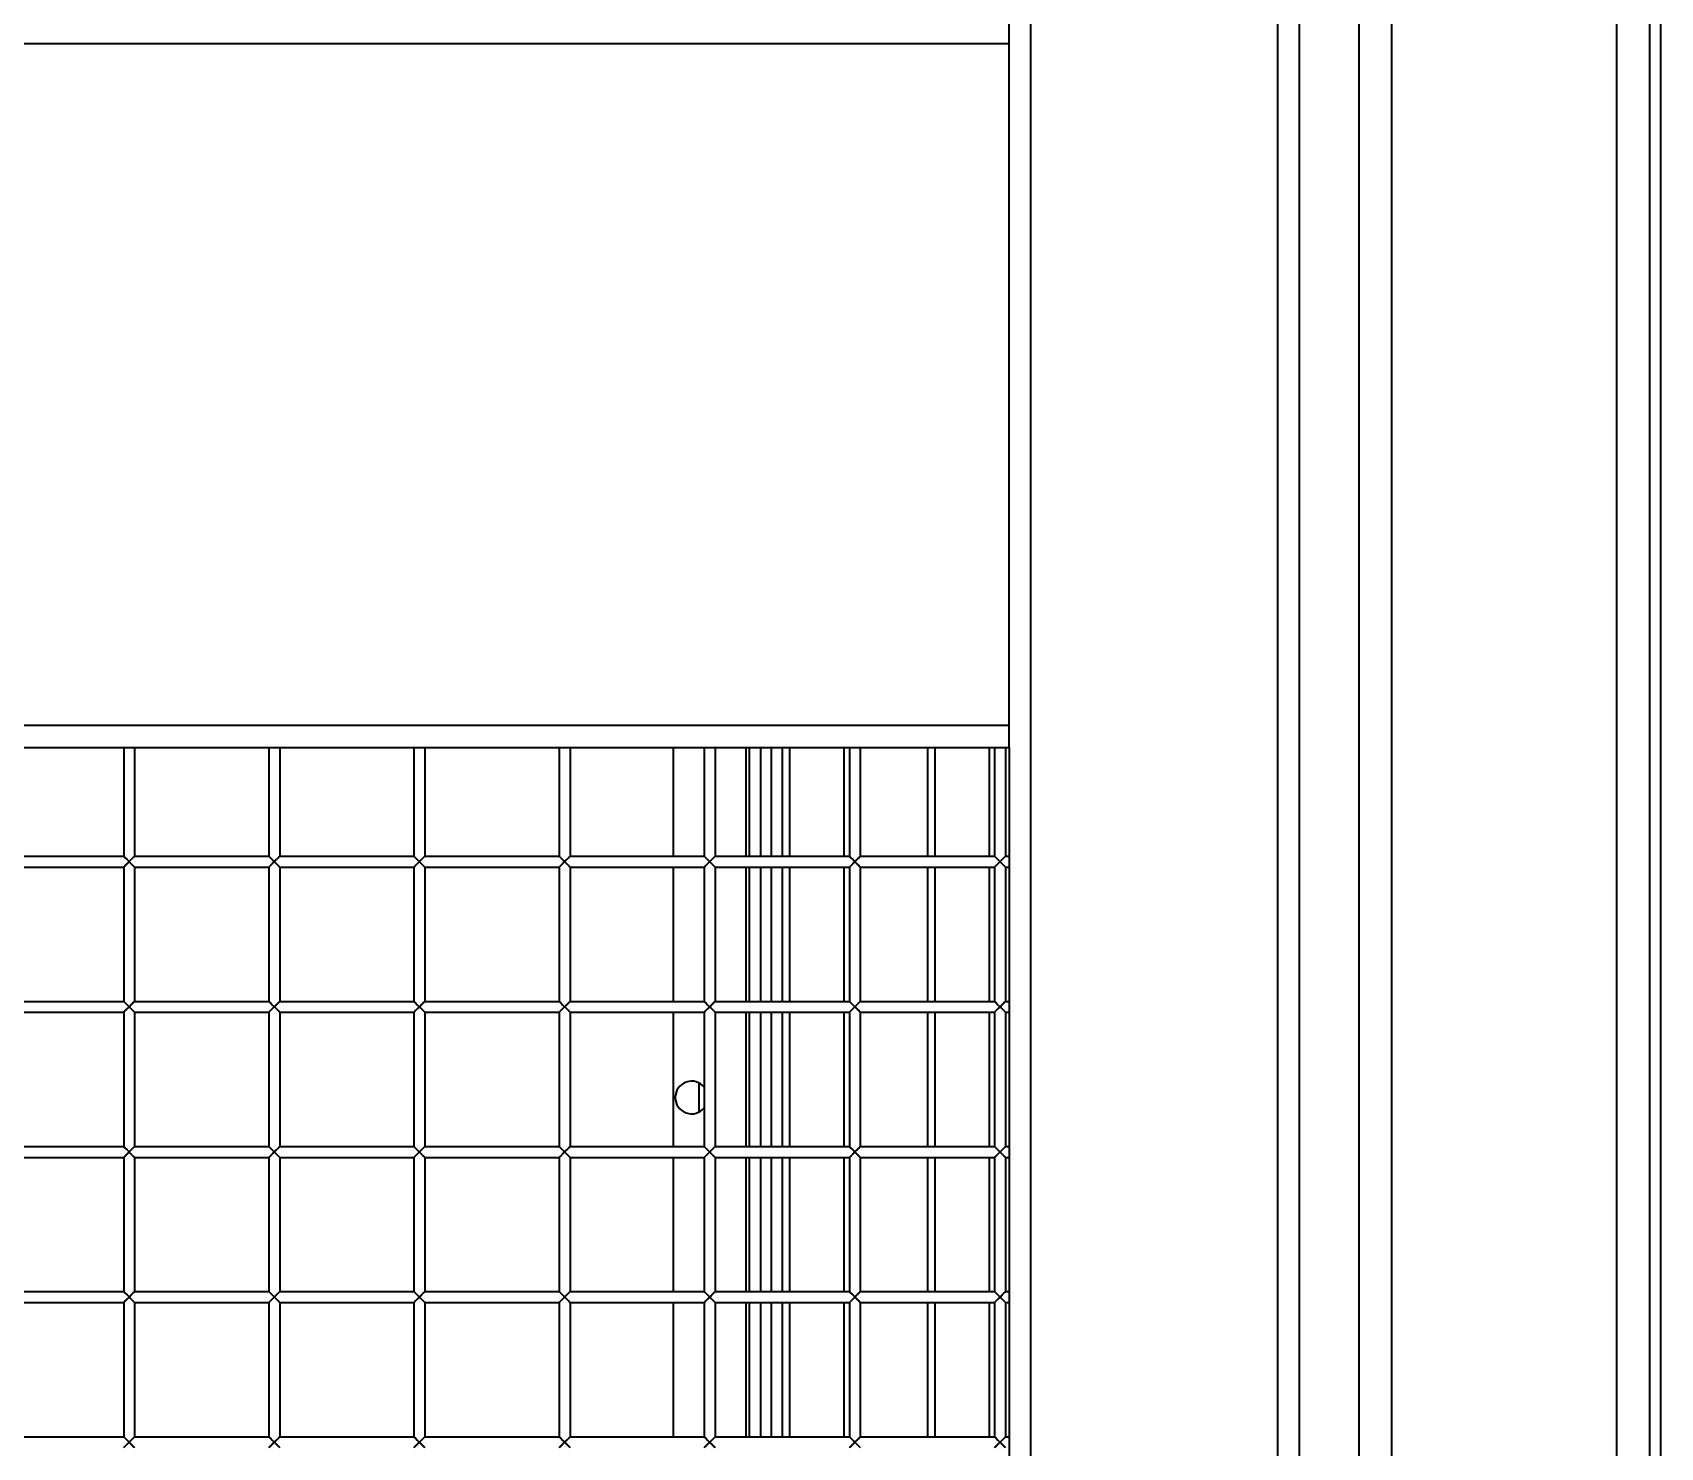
# Model space of a CAD drawing. Header units: millimetres. Extents: x 32496 to 166256, y 3504 to 23939.
# Drawn here: x 47386 to 47834.6, y 16169.9 to 16559.8 of the extents above; entities that cross this region are included whole.
import ezdxf

# ---------------------------------------------------------------- set-up
doc = ezdxf.new("R2010")
doc.units = ezdxf.units.MM
doc.layers.get('0').update_dxf_attribs({"lineweight": 35})

msp = doc.modelspace()

# ---------------------------------------------------------------- linework, layer by layer
at = {"linetype": 'Continuous'}
for p, q in [((47822.64, 15203.349), (47822.64, 17722.349)), ((47831.64, 17722.349), (47831.64, 15203.349)), ((47834.64, 17722.349), (47834.64, 15203.349)), ((47661.14, 16141.467), (47661.14, 16784.23)), ((47729.14, 16775.349), (47729.14, 16150.349)), ((47735.14, 16150.349), (47735.14, 16775.349)), ((47751.64, 16150.349), (47751.64, 16775.349)), ((47760.64, 16150.349), (47760.64, 16775.349)), ((47655.14, 16362.849), (47655.14, 16562.849)), ((47029.14, 16556.849), (47655.14, 16556.849)), ((47655.14, 16368.849), (47029.14, 16368.849)), ((47029.14, 16362.849), (47655.14, 16362.849)), ((47411.14, 16362.849), (47411.14, 16332.849)), ((47414.14, 16362.849), (47414.14, 16332.849)), ((47451.14, 16362.849), (47451.14, 16332.849)), ((47454.14, 16362.849), (47454.14, 16332.849)), ((47491.14, 16362.849), (47491.14, 16332.849)), ((47494.14, 16362.849), (47494.14, 16332.849)), ((47531.14, 16362.849), (47531.14, 16332.849)), ((47534.14, 16362.849), (47534.14, 16332.849)), ((47562.64, 16332.849), (47562.64, 16362.849)), ((47571.14, 16362.849), (47571.14, 16332.849)), ((47574.14, 16362.849), (47574.14, 16332.849)), ((47582.64, 16332.849), (47582.64, 16362.849)), ((47583.64, 16332.849), (47583.64, 16362.849)), ((47586.64, 16362.849), (47586.64, 16332.849)), ((47589.64, 16332.849), (47589.64, 16362.849)), ((47592.64, 16362.849), (47592.64, 16332.849)), ((47594.64, 16362.849), (47594.64, 16332.849)), ((47609.64, 16362.849), (47609.64, 16332.849)), ((47611.14, 16362.849), (47611.14, 16332.849)), ((47614.14, 16362.849), (47614.14, 16332.849)), ((47632.64, 16362.849), (47632.64, 16332.849)), ((47634.64, 16362.849), (47634.64, 16332.849)), ((47649.64, 16362.849), (47649.64, 16332.849)), ((47651.14, 16362.849), (47651.14, 16332.849)), ((47654.14, 16362.849), (47654.14, 16332.849)), ((47655.14, 16362.849), (47655.14, 16140.326)), ((47374.14, 16332.849), (47411.14, 16332.849)), ((47374.14, 16329.849), (47411.14, 16329.849)), ((47411.14, 16332.849), (47414.14, 16329.849)), ((47411.14, 16329.849), (47414.14, 16332.849)), ((47411.14, 16329.849), (47411.14, 16292.849)), ((47414.14, 16332.849), (47451.14, 16332.849)), ((47414.14, 16329.849), (47451.14, 16329.849)), ((47414.14, 16329.849), (47414.14, 16292.849)), ((47451.14, 16332.849), (47454.14, 16329.849)), ((47451.14, 16329.849), (47454.14, 16332.849)), ((47451.14, 16329.849), (47451.14, 16292.849)), ((47454.14, 16332.849), (47491.14, 16332.849)), ((47454.14, 16329.849), (47491.14, 16329.849)), ((47454.14, 16329.849), (47454.14, 16292.849)), ((47491.14, 16329.849), (47494.14, 16332.849)), ((47491.14, 16332.849), (47494.14, 16329.849)), ((47491.14, 16329.849), (47491.14, 16292.849)), ((47494.14, 16332.849), (47531.14, 16332.849)), ((47494.14, 16329.849), (47531.14, 16329.849)), ((47494.14, 16329.849), (47494.14, 16292.849)), ((47531.14, 16329.849), (47534.14, 16332.849)), ((47531.14, 16332.849), (47534.14, 16329.849)), ((47531.14, 16329.849), (47531.14, 16292.849)), ((47534.14, 16332.849), (47571.14, 16332.849)), ((47534.14, 16329.849), (47571.14, 16329.849)), ((47534.14, 16329.849), (47534.14, 16292.849)), ((47562.64, 16292.849), (47562.64, 16329.849)), ((47571.14, 16329.849), (47574.14, 16332.849)), ((47571.14, 16332.849), (47574.14, 16329.849)), ((47571.14, 16329.849), (47571.14, 16292.849)), ((47574.14, 16332.849), (47611.14, 16332.849)), ((47574.14, 16329.849), (47611.14, 16329.849)), ((47574.14, 16329.849), (47574.14, 16292.849)), ((47582.64, 16292.849), (47582.64, 16329.849)), ((47583.64, 16292.849), (47583.64, 16329.849)), ((47586.64, 16329.849), (47586.64, 16292.849)), ((47589.64, 16292.849), (47589.64, 16329.849)), ((47592.64, 16329.849), (47592.64, 16292.849)), ((47594.64, 16329.849), (47594.64, 16292.849)), ((47609.64, 16329.849), (47609.64, 16292.849)), ((47611.14, 16329.849), (47614.14, 16332.849)), ((47611.14, 16332.849), (47614.14, 16329.849)), ((47611.14, 16329.849), (47611.14, 16292.849)), ((47614.14, 16332.849), (47651.14, 16332.849)), ((47614.14, 16329.849), (47651.14, 16329.849)), ((47614.14, 16329.849), (47614.14, 16292.849)), ((47632.64, 16329.849), (47632.64, 16292.849)), ((47634.64, 16329.849), (47634.64, 16292.849)), ((47649.64, 16329.849), (47649.64, 16292.849)), ((47651.14, 16329.849), (47654.14, 16332.849)), ((47651.14, 16332.849), (47654.14, 16329.849)), ((47651.14, 16329.849), (47651.14, 16292.849)), ((47654.14, 16332.849), (47655.14, 16332.849)), ((47654.14, 16329.849), (47655.14, 16329.849)), ((47654.14, 16329.849), (47654.14, 16292.849)), ((47374.14, 16292.849), (47411.14, 16292.849)), ((47374.14, 16289.849), (47411.14, 16289.849)), ((47411.14, 16292.849), (47414.14, 16289.849)), ((47411.14, 16289.849), (47414.14, 16292.849)), ((47411.14, 16289.849), (47411.14, 16252.849)), ((47414.14, 16292.849), (47451.14, 16292.849)), ((47414.14, 16289.849), (47451.14, 16289.849)), ((47414.14, 16289.849), (47414.14, 16252.849)), ((47451.14, 16292.849), (47454.14, 16289.849)), ((47451.14, 16289.849), (47454.14, 16292.849)), ((47451.14, 16289.849), (47451.14, 16252.849)), ((47454.14, 16292.849), (47491.14, 16292.849)), ((47454.14, 16289.849), (47491.14, 16289.849)), ((47454.14, 16289.849), (47454.14, 16252.849)), ((47491.14, 16292.849), (47494.14, 16289.849)), ((47491.14, 16289.849), (47494.14, 16292.849)), ((47491.14, 16289.849), (47491.14, 16252.849)), ((47494.14, 16292.849), (47531.14, 16292.849)), ((47494.14, 16289.849), (47531.14, 16289.849)), ((47494.14, 16289.849), (47494.14, 16252.849)), ((47531.14, 16289.849), (47534.14, 16292.849)), ((47531.14, 16292.849), (47534.14, 16289.849)), ((47531.14, 16289.849), (47531.14, 16252.849)), ((47534.14, 16292.849), (47571.14, 16292.849)), ((47534.14, 16289.849), (47571.14, 16289.849)), ((47534.14, 16289.849), (47534.14, 16252.849)), ((47562.64, 16252.849), (47562.64, 16289.849)), ((47571.14, 16289.849), (47574.14, 16292.849)), ((47571.14, 16292.849), (47574.14, 16289.849)), ((47571.14, 16289.849), (47571.14, 16252.849)), ((47574.14, 16292.849), (47611.14, 16292.849)), ((47574.14, 16289.849), (47611.14, 16289.849)), ((47574.14, 16289.849), (47574.14, 16252.849)), ((47582.64, 16252.849), (47582.64, 16289.849)), ((47583.64, 16252.849), (47583.64, 16289.849)), ((47586.64, 16289.849), (47586.64, 16252.849)), ((47589.64, 16252.849), (47589.64, 16289.849)), ((47592.64, 16289.849), (47592.64, 16252.849)), ((47594.64, 16289.849), (47594.64, 16252.849)), ((47609.64, 16289.849), (47609.64, 16252.849)), ((47611.14, 16289.849), (47614.14, 16292.849)), ((47611.14, 16292.849), (47614.14, 16289.849)), ((47611.14, 16289.849), (47611.14, 16252.849)), ((47614.14, 16292.849), (47651.14, 16292.849)), ((47614.14, 16289.849), (47651.14, 16289.849)), ((47614.14, 16289.849), (47614.14, 16252.849)), ((47632.64, 16289.849), (47632.64, 16252.849)), ((47634.64, 16289.849), (47634.64, 16252.849)), ((47649.64, 16289.849), (47649.64, 16252.849)), ((47651.14, 16289.849), (47654.14, 16292.849)), ((47651.14, 16292.849), (47654.14, 16289.849)), ((47651.14, 16289.849), (47651.14, 16252.849)), ((47654.14, 16292.849), (47655.14, 16292.849)), ((47654.14, 16289.849), (47655.14, 16289.849)), ((47654.14, 16289.849), (47654.14, 16252.849)), ((47569.64, 16270.185), (47569.64, 16262.52)), ((47374.14, 16252.849), (47411.14, 16252.849)), ((47374.14, 16249.849), (47411.14, 16249.849)), ((47411.14, 16252.849), (47414.14, 16249.849)), ((47411.14, 16249.849), (47414.14, 16252.849)), ((47411.14, 16249.849), (47411.14, 16212.849)), ((47414.14, 16252.849), (47451.14, 16252.849)), ((47414.14, 16249.849), (47451.14, 16249.849)), ((47414.14, 16249.849), (47414.14, 16212.849)), ((47451.14, 16252.849), (47454.14, 16249.849)), ((47451.14, 16249.849), (47454.14, 16252.849)), ((47451.14, 16249.849), (47451.14, 16212.849)), ((47454.14, 16252.849), (47491.14, 16252.849)), ((47454.14, 16249.849), (47491.14, 16249.849)), ((47454.14, 16249.849), (47454.14, 16212.849)), ((47491.14, 16252.849), (47494.14, 16249.849)), ((47491.14, 16249.849), (47494.14, 16252.849)), ((47491.14, 16249.849), (47491.14, 16212.849)), ((47494.14, 16252.849), (47531.14, 16252.849)), ((47494.14, 16249.849), (47531.14, 16249.849)), ((47494.14, 16249.849), (47494.14, 16212.849)), ((47531.14, 16252.849), (47534.14, 16249.849)), ((47531.14, 16249.849), (47534.14, 16252.849)), ((47531.14, 16249.849), (47531.14, 16212.849)), ((47534.14, 16252.849), (47571.14, 16252.849)), ((47534.14, 16249.849), (47571.14, 16249.849)), ((47534.14, 16249.849), (47534.14, 16212.849)), ((47562.64, 16212.849), (47562.64, 16249.849)), ((47571.14, 16249.849), (47574.14, 16252.849)), ((47571.14, 16252.849), (47574.14, 16249.849)), ((47571.14, 16249.849), (47571.14, 16212.849)), ((47574.14, 16252.849), (47611.14, 16252.849)), ((47574.14, 16249.849), (47611.14, 16249.849)), ((47574.14, 16249.849), (47574.14, 16212.849)), ((47582.64, 16212.849), (47582.64, 16249.849)), ((47583.64, 16212.849), (47583.64, 16249.849)), ((47586.64, 16249.849), (47586.64, 16212.849)), ((47589.64, 16212.849), (47589.64, 16249.849)), ((47592.64, 16249.849), (47592.64, 16212.849)), ((47594.64, 16249.849), (47594.64, 16212.849)), ((47609.64, 16249.849), (47609.64, 16212.849)), ((47611.14, 16249.849), (47614.14, 16252.849)), ((47611.14, 16252.849), (47614.14, 16249.849)), ((47611.14, 16249.849), (47611.14, 16212.849)), ((47614.14, 16252.849), (47651.14, 16252.849)), ((47614.14, 16249.849), (47651.14, 16249.849)), ((47614.14, 16249.849), (47614.14, 16212.849)), ((47632.64, 16249.849), (47632.64, 16212.849)), ((47634.64, 16249.849), (47634.64, 16212.849)), ((47649.64, 16249.849), (47649.64, 16212.849)), ((47651.14, 16249.849), (47654.14, 16252.849)), ((47651.14, 16252.849), (47654.14, 16249.849)), ((47651.14, 16249.849), (47651.14, 16212.849)), ((47654.14, 16252.849), (47655.14, 16252.849)), ((47654.14, 16249.849), (47655.14, 16249.849)), ((47654.14, 16249.849), (47654.14, 16212.849)), ((47374.14, 16212.849), (47411.14, 16212.849)), ((47374.14, 16209.849), (47411.14, 16209.849)), ((47411.14, 16212.849), (47414.14, 16209.849)), ((47411.14, 16209.849), (47414.14, 16212.849)), ((47411.14, 16209.849), (47411.14, 16172.849)), ((47414.14, 16212.849), (47451.14, 16212.849)), ((47414.14, 16209.849), (47451.14, 16209.849)), ((47414.14, 16209.849), (47414.14, 16172.849)), ((47451.14, 16212.849), (47454.14, 16209.849)), ((47451.14, 16209.849), (47454.14, 16212.849)), ((47451.14, 16209.849), (47451.14, 16172.849)), ((47454.14, 16212.849), (47491.14, 16212.849)), ((47454.14, 16209.849), (47491.14, 16209.849)), ((47454.14, 16209.849), (47454.14, 16172.849)), ((47491.14, 16212.849), (47494.14, 16209.849)), ((47491.14, 16209.849), (47494.14, 16212.849)), ((47491.14, 16209.849), (47491.14, 16172.849)), ((47494.14, 16212.849), (47531.14, 16212.849)), ((47494.14, 16209.849), (47531.14, 16209.849)), ((47494.14, 16209.849), (47494.14, 16172.849)), ((47531.14, 16212.849), (47534.14, 16209.849)), ((47531.14, 16209.849), (47534.14, 16212.849)), ((47531.14, 16209.849), (47531.14, 16172.849)), ((47534.14, 16212.849), (47571.14, 16212.849)), ((47534.14, 16209.849), (47571.14, 16209.849)), ((47534.14, 16209.849), (47534.14, 16172.849)), ((47562.64, 16172.849), (47562.64, 16209.849)), ((47571.14, 16212.849), (47574.14, 16209.849)), ((47571.14, 16209.849), (47574.14, 16212.849)), ((47571.14, 16209.849), (47571.14, 16172.849)), ((47574.14, 16212.849), (47611.14, 16212.849)), ((47574.14, 16209.849), (47611.14, 16209.849)), ((47574.14, 16209.849), (47574.14, 16172.849)), ((47582.64, 16172.849), (47582.64, 16209.849)), ((47583.64, 16172.849), (47583.64, 16209.849)), ((47586.64, 16209.849), (47586.64, 16172.849)), ((47589.64, 16172.849), (47589.64, 16209.849)), ((47592.64, 16209.849), (47592.64, 16172.849)), ((47594.64, 16209.849), (47594.64, 16172.849)), ((47609.64, 16209.849), (47609.64, 16172.849)), ((47611.14, 16209.849), (47614.14, 16212.849)), ((47611.14, 16212.849), (47614.14, 16209.849)), ((47611.14, 16209.849), (47611.14, 16172.849)), ((47614.14, 16212.849), (47651.14, 16212.849)), ((47614.14, 16209.849), (47651.14, 16209.849)), ((47614.14, 16209.849), (47614.14, 16172.849)), ((47632.64, 16209.849), (47632.64, 16172.849)), ((47634.64, 16209.849), (47634.64, 16172.849)), ((47649.64, 16209.849), (47649.64, 16172.849)), ((47651.14, 16209.849), (47654.14, 16212.849)), ((47651.14, 16212.849), (47654.14, 16209.849)), ((47651.14, 16209.849), (47651.14, 16172.849)), ((47654.14, 16212.849), (47655.14, 16212.849)), ((47654.14, 16209.849), (47655.14, 16209.849)), ((47654.14, 16209.849), (47654.14, 16172.849)), ((47374.14, 16172.849), (47411.14, 16172.849)), ((47411.14, 16172.849), (47414.14, 16169.849)), ((47411.14, 16169.849), (47414.14, 16172.849)), ((47414.14, 16172.849), (47451.14, 16172.849)), ((47451.14, 16172.849), (47454.14, 16169.849)), ((47451.14, 16169.849), (47454.14, 16172.849)), ((47454.14, 16172.849), (47491.14, 16172.849)), ((47491.14, 16172.849), (47494.14, 16169.849)), ((47491.14, 16169.849), (47494.14, 16172.849)), ((47494.14, 16172.849), (47531.14, 16172.849)), ((47531.14, 16172.849), (47534.14, 16169.849)), ((47531.14, 16169.849), (47534.14, 16172.849)), ((47534.14, 16172.849), (47571.14, 16172.849)), ((47571.14, 16172.849), (47574.14, 16169.849)), ((47571.14, 16169.849), (47574.14, 16172.849)), ((47574.14, 16172.849), (47611.14, 16172.849)), ((47611.14, 16172.849), (47614.14, 16169.849)), ((47611.14, 16169.849), (47614.14, 16172.849)), ((47614.14, 16172.849), (47651.14, 16172.849)), ((47651.14, 16169.849), (47654.14, 16172.849)), ((47651.14, 16172.849), (47654.14, 16169.849)), ((47654.14, 16172.849), (47655.14, 16172.849))]:
    msp.add_line(p, q, dxfattribs=at)
for points in [[(47411.14, 16332.849), (47411.57, 16332.418), (47412.06, 16331.929), (47413.229, 16330.759)], [(47412.64, 16331.349), (47412.049, 16330.758), (47411.579, 16330.288), (47411.254, 16329.963)], [(47412.64, 16331.349), (47413.227, 16331.936), (47413.702, 16332.411), (47414.025, 16332.734)], [(47414.024, 16329.965), (47413.701, 16330.287), (47413.229, 16330.759)], [(47451.14, 16332.849), (47451.57, 16332.418), (47452.06, 16331.929), (47453.229, 16330.759)], [(47452.64, 16331.349), (47452.049, 16330.758), (47451.579, 16330.288), (47451.254, 16329.963)], [(47452.64, 16331.349), (47453.227, 16331.936), (47453.702, 16332.411), (47454.025, 16332.734)], [(47454.024, 16329.965), (47453.701, 16330.287), (47453.229, 16330.759)], [(47491.14, 16332.849), (47491.57, 16332.418), (47492.06, 16331.929), (47493.229, 16330.759)], [(47492.64, 16331.349), (47492.049, 16330.758), (47491.579, 16330.288), (47491.254, 16329.963)], [(47492.64, 16331.349), (47493.227, 16331.936), (47493.702, 16332.411), (47494.025, 16332.734)], [(47494.024, 16329.965), (47493.701, 16330.287), (47493.229, 16330.759)], [(47531.14, 16332.849), (47531.57, 16332.418), (47532.06, 16331.929), (47533.229, 16330.759)], [(47532.64, 16331.349), (47532.049, 16330.758), (47531.579, 16330.288), (47531.254, 16329.963)], [(47532.64, 16331.349), (47533.227, 16331.936), (47533.702, 16332.411), (47534.025, 16332.734)], [(47534.024, 16329.965), (47533.701, 16330.287), (47533.229, 16330.759)], [(47571.14, 16332.849), (47571.57, 16332.418), (47572.06, 16331.929), (47573.229, 16330.759)], [(47572.64, 16331.349), (47572.049, 16330.758), (47571.579, 16330.288), (47571.254, 16329.963)], [(47572.64, 16331.349), (47573.227, 16331.936), (47573.702, 16332.411), (47574.025, 16332.734)], [(47574.024, 16329.965), (47573.701, 16330.287), (47573.229, 16330.759)], [(47611.14, 16332.849), (47611.57, 16332.418), (47612.06, 16331.929), (47613.229, 16330.759)], [(47612.64, 16331.349), (47612.049, 16330.758), (47611.579, 16330.288), (47611.254, 16329.963)], [(47612.64, 16331.349), (47613.227, 16331.936), (47613.702, 16332.411), (47614.025, 16332.734)], [(47614.024, 16329.965), (47613.701, 16330.287), (47613.229, 16330.759)], [(47651.14, 16332.849), (47651.57, 16332.418), (47652.06, 16331.928), (47653.229, 16330.759)], [(47652.64, 16331.349), (47652.049, 16330.758), (47651.579, 16330.288), (47651.254, 16329.963)], [(47652.64, 16331.349), (47653.227, 16331.936), (47653.702, 16332.411), (47654.025, 16332.734)], [(47654.024, 16329.965), (47653.701, 16330.287), (47653.229, 16330.759)], [(47411.14, 16292.849), (47411.57, 16292.418), (47412.06, 16291.929), (47413.229, 16290.759)], [(47412.64, 16291.349), (47412.049, 16290.758), (47411.579, 16290.288), (47411.254, 16289.963)], [(47412.64, 16291.349), (47413.227, 16291.936), (47413.702, 16292.411), (47414.025, 16292.734)], [(47414.024, 16289.965), (47413.701, 16290.287), (47413.229, 16290.759)], [(47451.14, 16292.849), (47451.57, 16292.418), (47452.06, 16291.929), (47453.229, 16290.759)], [(47452.64, 16291.349), (47452.049, 16290.758), (47451.579, 16290.288), (47451.254, 16289.963)], [(47452.64, 16291.349), (47453.227, 16291.936), (47453.702, 16292.411), (47454.025, 16292.734)], [(47454.024, 16289.965), (47453.701, 16290.287), (47453.229, 16290.759)], [(47491.14, 16292.849), (47491.57, 16292.418), (47492.06, 16291.929), (47493.229, 16290.759)], [(47492.64, 16291.349), (47492.049, 16290.758), (47491.579, 16290.288), (47491.254, 16289.963)], [(47492.64, 16291.349), (47493.227, 16291.936), (47493.702, 16292.411), (47494.025, 16292.734)], [(47494.024, 16289.965), (47493.701, 16290.287), (47493.229, 16290.759)], [(47531.14, 16292.849), (47531.57, 16292.418), (47532.06, 16291.929), (47533.229, 16290.759)], [(47532.64, 16291.349), (47532.049, 16290.758), (47531.579, 16290.288), (47531.254, 16289.963)], [(47532.64, 16291.349), (47533.227, 16291.936), (47533.702, 16292.411), (47534.025, 16292.734)], [(47534.024, 16289.965), (47533.701, 16290.287), (47533.229, 16290.759)], [(47571.14, 16292.849), (47571.57, 16292.418), (47572.06, 16291.929), (47573.229, 16290.759)], [(47572.64, 16291.349), (47572.049, 16290.758), (47571.579, 16290.288), (47571.254, 16289.963)], [(47572.64, 16291.349), (47573.227, 16291.936), (47573.702, 16292.411), (47574.025, 16292.734)], [(47574.024, 16289.965), (47573.701, 16290.287), (47573.229, 16290.759)], [(47611.14, 16292.849), (47611.57, 16292.418), (47612.06, 16291.929), (47613.229, 16290.759)], [(47612.64, 16291.349), (47612.049, 16290.758), (47611.579, 16290.288), (47611.254, 16289.963)], [(47612.64, 16291.349), (47613.227, 16291.936), (47613.702, 16292.411), (47614.025, 16292.734)], [(47614.024, 16289.965), (47613.701, 16290.287), (47613.229, 16290.759)], [(47651.14, 16292.849), (47651.57, 16292.418), (47652.06, 16291.928), (47653.229, 16290.759)], [(47652.64, 16291.349), (47652.049, 16290.758), (47651.579, 16290.288), (47651.254, 16289.963)], [(47652.64, 16291.349), (47653.227, 16291.936), (47653.702, 16292.411), (47654.025, 16292.734)], [(47654.024, 16289.965), (47653.701, 16290.287), (47653.229, 16290.759)], [(47411.14, 16252.849), (47411.57, 16252.418), (47412.06, 16251.929), (47413.229, 16250.759)], [(47412.64, 16251.349), (47412.049, 16250.758), (47411.579, 16250.288), (47411.254, 16249.963)], [(47412.64, 16251.349), (47413.227, 16251.936), (47413.702, 16252.411), (47414.025, 16252.734)], [(47414.024, 16249.965), (47413.701, 16250.287), (47413.229, 16250.759)], [(47451.14, 16252.849), (47451.57, 16252.418), (47452.06, 16251.929), (47453.229, 16250.759)], [(47452.64, 16251.349), (47452.049, 16250.758), (47451.579, 16250.288), (47451.254, 16249.963)], [(47452.64, 16251.349), (47453.227, 16251.936), (47453.702, 16252.411), (47454.025, 16252.734)], [(47454.024, 16249.965), (47453.701, 16250.287), (47453.229, 16250.759)], [(47491.14, 16252.849), (47491.57, 16252.418), (47492.06, 16251.929), (47493.229, 16250.759)], [(47492.64, 16251.349), (47492.049, 16250.758), (47491.579, 16250.288), (47491.254, 16249.963)], [(47492.64, 16251.349), (47493.227, 16251.936), (47493.702, 16252.411), (47494.025, 16252.734)], [(47494.024, 16249.965), (47493.701, 16250.287), (47493.229, 16250.759)], [(47531.14, 16252.849), (47531.57, 16252.418), (47532.06, 16251.929), (47533.229, 16250.759)], [(47532.64, 16251.349), (47532.049, 16250.758), (47531.579, 16250.288), (47531.254, 16249.963)], [(47532.64, 16251.349), (47533.227, 16251.936), (47533.702, 16252.411), (47534.025, 16252.734)], [(47534.024, 16249.965), (47533.701, 16250.287), (47533.229, 16250.759)], [(47571.14, 16252.849), (47571.57, 16252.418), (47572.06, 16251.929), (47573.229, 16250.759)], [(47572.64, 16251.349), (47572.049, 16250.758), (47571.579, 16250.288), (47571.254, 16249.963)], [(47572.64, 16251.349), (47573.227, 16251.936), (47573.702, 16252.411), (47574.025, 16252.734)], [(47574.024, 16249.965), (47573.701, 16250.287), (47573.229, 16250.759)], [(47611.14, 16252.849), (47611.57, 16252.418), (47612.06, 16251.929), (47613.229, 16250.759)], [(47612.64, 16251.349), (47612.049, 16250.758), (47611.579, 16250.288), (47611.254, 16249.963)], [(47612.64, 16251.349), (47613.227, 16251.936), (47613.702, 16252.411), (47614.025, 16252.734)], [(47614.024, 16249.965), (47613.701, 16250.287), (47613.229, 16250.759)], [(47651.14, 16252.849), (47651.57, 16252.418), (47652.06, 16251.928), (47653.229, 16250.759)], [(47652.64, 16251.349), (47652.049, 16250.758), (47651.579, 16250.288), (47651.254, 16249.963)], [(47652.64, 16251.349), (47653.227, 16251.936), (47653.702, 16252.411), (47654.025, 16252.734)], [(47654.024, 16249.965), (47653.701, 16250.287), (47653.229, 16250.759)], [(47411.14, 16212.849), (47411.57, 16212.418), (47412.06, 16211.929), (47413.229, 16210.759)], [(47412.64, 16211.349), (47412.049, 16210.758), (47411.579, 16210.288), (47411.254, 16209.963)], [(47412.64, 16211.349), (47413.227, 16211.936), (47413.702, 16212.411), (47414.025, 16212.734)], [(47414.024, 16209.965), (47413.701, 16210.287), (47413.229, 16210.759)], [(47451.14, 16212.849), (47451.57, 16212.418), (47452.06, 16211.929), (47453.229, 16210.759)], [(47452.64, 16211.349), (47452.049, 16210.758), (47451.579, 16210.288), (47451.254, 16209.963)], [(47452.64, 16211.349), (47453.227, 16211.936), (47453.702, 16212.411), (47454.025, 16212.734)], [(47454.024, 16209.965), (47453.701, 16210.287), (47453.229, 16210.759)], [(47491.14, 16212.849), (47491.57, 16212.418), (47492.06, 16211.929), (47493.229, 16210.759)], [(47492.64, 16211.349), (47492.049, 16210.758), (47491.579, 16210.288), (47491.254, 16209.963)], [(47492.64, 16211.349), (47493.227, 16211.936), (47493.702, 16212.411), (47494.025, 16212.734)], [(47494.024, 16209.965), (47493.701, 16210.287), (47493.229, 16210.759)], [(47531.14, 16212.849), (47531.57, 16212.418), (47532.06, 16211.929), (47533.229, 16210.759)], [(47532.64, 16211.349), (47532.049, 16210.758), (47531.579, 16210.288), (47531.254, 16209.963)], [(47532.64, 16211.349), (47533.227, 16211.936), (47533.702, 16212.411), (47534.025, 16212.734)], [(47534.024, 16209.965), (47533.701, 16210.287), (47533.229, 16210.759)], [(47571.14, 16212.849), (47571.57, 16212.418), (47572.06, 16211.929), (47573.229, 16210.759)], [(47572.64, 16211.349), (47572.049, 16210.758), (47571.579, 16210.288), (47571.254, 16209.963)], [(47572.64, 16211.349), (47573.227, 16211.936), (47573.702, 16212.411), (47574.025, 16212.734)], [(47574.024, 16209.965), (47573.701, 16210.287), (47573.229, 16210.759)], [(47611.14, 16212.849), (47611.57, 16212.418), (47612.06, 16211.929), (47613.229, 16210.759)], [(47612.64, 16211.349), (47612.049, 16210.758), (47611.579, 16210.288), (47611.254, 16209.963)], [(47612.64, 16211.349), (47613.227, 16211.936), (47613.702, 16212.411), (47614.025, 16212.734)], [(47614.024, 16209.965), (47613.701, 16210.287), (47613.229, 16210.759)], [(47651.14, 16212.849), (47651.57, 16212.418), (47652.06, 16211.928), (47653.229, 16210.759)], [(47652.64, 16211.349), (47652.049, 16210.758), (47651.579, 16210.288), (47651.254, 16209.963)], [(47652.64, 16211.349), (47653.227, 16211.936), (47653.702, 16212.411), (47654.025, 16212.734)], [(47654.024, 16209.965), (47653.701, 16210.287), (47653.229, 16210.759)], [(47411.14, 16172.849), (47411.57, 16172.418), (47412.06, 16171.929), (47413.229, 16170.759)], [(47412.64, 16171.349), (47413.227, 16171.936), (47413.702, 16172.411), (47414.025, 16172.734)], [(47451.14, 16172.849), (47451.57, 16172.418), (47452.06, 16171.929), (47453.229, 16170.759)], [(47452.64, 16171.349), (47453.227, 16171.936), (47453.702, 16172.411), (47454.025, 16172.734)], [(47491.14, 16172.849), (47491.57, 16172.418), (47492.06, 16171.929), (47493.229, 16170.759)], [(47492.64, 16171.349), (47493.227, 16171.936), (47493.702, 16172.411), (47494.025, 16172.734)], [(47531.14, 16172.849), (47531.57, 16172.418), (47532.06, 16171.929), (47533.229, 16170.759)], [(47532.64, 16171.349), (47533.227, 16171.936), (47533.702, 16172.411), (47534.025, 16172.734)], [(47571.14, 16172.849), (47571.57, 16172.418), (47572.06, 16171.929), (47573.229, 16170.759)], [(47572.64, 16171.349), (47573.227, 16171.936), (47573.702, 16172.411), (47574.025, 16172.734)], [(47611.14, 16172.849), (47611.57, 16172.418), (47612.06, 16171.929), (47613.229, 16170.759)], [(47612.64, 16171.349), (47613.227, 16171.936), (47613.702, 16172.411), (47614.025, 16172.734)], [(47651.14, 16172.849), (47651.57, 16172.418), (47652.06, 16171.928), (47653.229, 16170.759)], [(47652.64, 16171.349), (47653.227, 16171.936), (47653.702, 16172.411), (47654.025, 16172.734)], [(47412.64, 16171.349), (47412.049, 16170.758), (47411.579, 16170.288), (47411.254, 16169.963)], [(47414.024, 16169.965), (47413.701, 16170.287), (47413.229, 16170.759)], [(47452.64, 16171.349), (47452.049, 16170.758), (47451.579, 16170.288), (47451.254, 16169.963)], [(47454.024, 16169.965), (47453.701, 16170.287), (47453.229, 16170.759)], [(47492.64, 16171.349), (47492.049, 16170.758), (47491.579, 16170.288), (47491.254, 16169.963)], [(47494.024, 16169.965), (47493.701, 16170.287), (47493.229, 16170.759)], [(47532.64, 16171.349), (47532.049, 16170.758), (47531.579, 16170.288), (47531.254, 16169.963)], [(47534.024, 16169.965), (47533.701, 16170.287), (47533.229, 16170.759)], [(47572.64, 16171.349), (47572.049, 16170.758), (47571.579, 16170.288), (47571.254, 16169.963)], [(47574.024, 16169.965), (47573.701, 16170.287), (47573.229, 16170.759)], [(47612.64, 16171.349), (47612.049, 16170.758), (47611.579, 16170.288), (47611.254, 16169.963)], [(47614.024, 16169.965), (47613.701, 16170.287), (47613.229, 16170.759)], [(47652.64, 16171.349), (47652.049, 16170.758), (47651.579, 16170.288), (47651.254, 16169.963)], [(47654.024, 16169.965), (47653.701, 16170.287), (47653.229, 16170.759)]]:
    msp.add_lwpolyline(points, dxfattribs=at)
msp.add_arc((47567.64, 16266.349), 4.5, 38.29868, 321.62459, dxfattribs=at)

doc.saveas('drawing.dxf')
